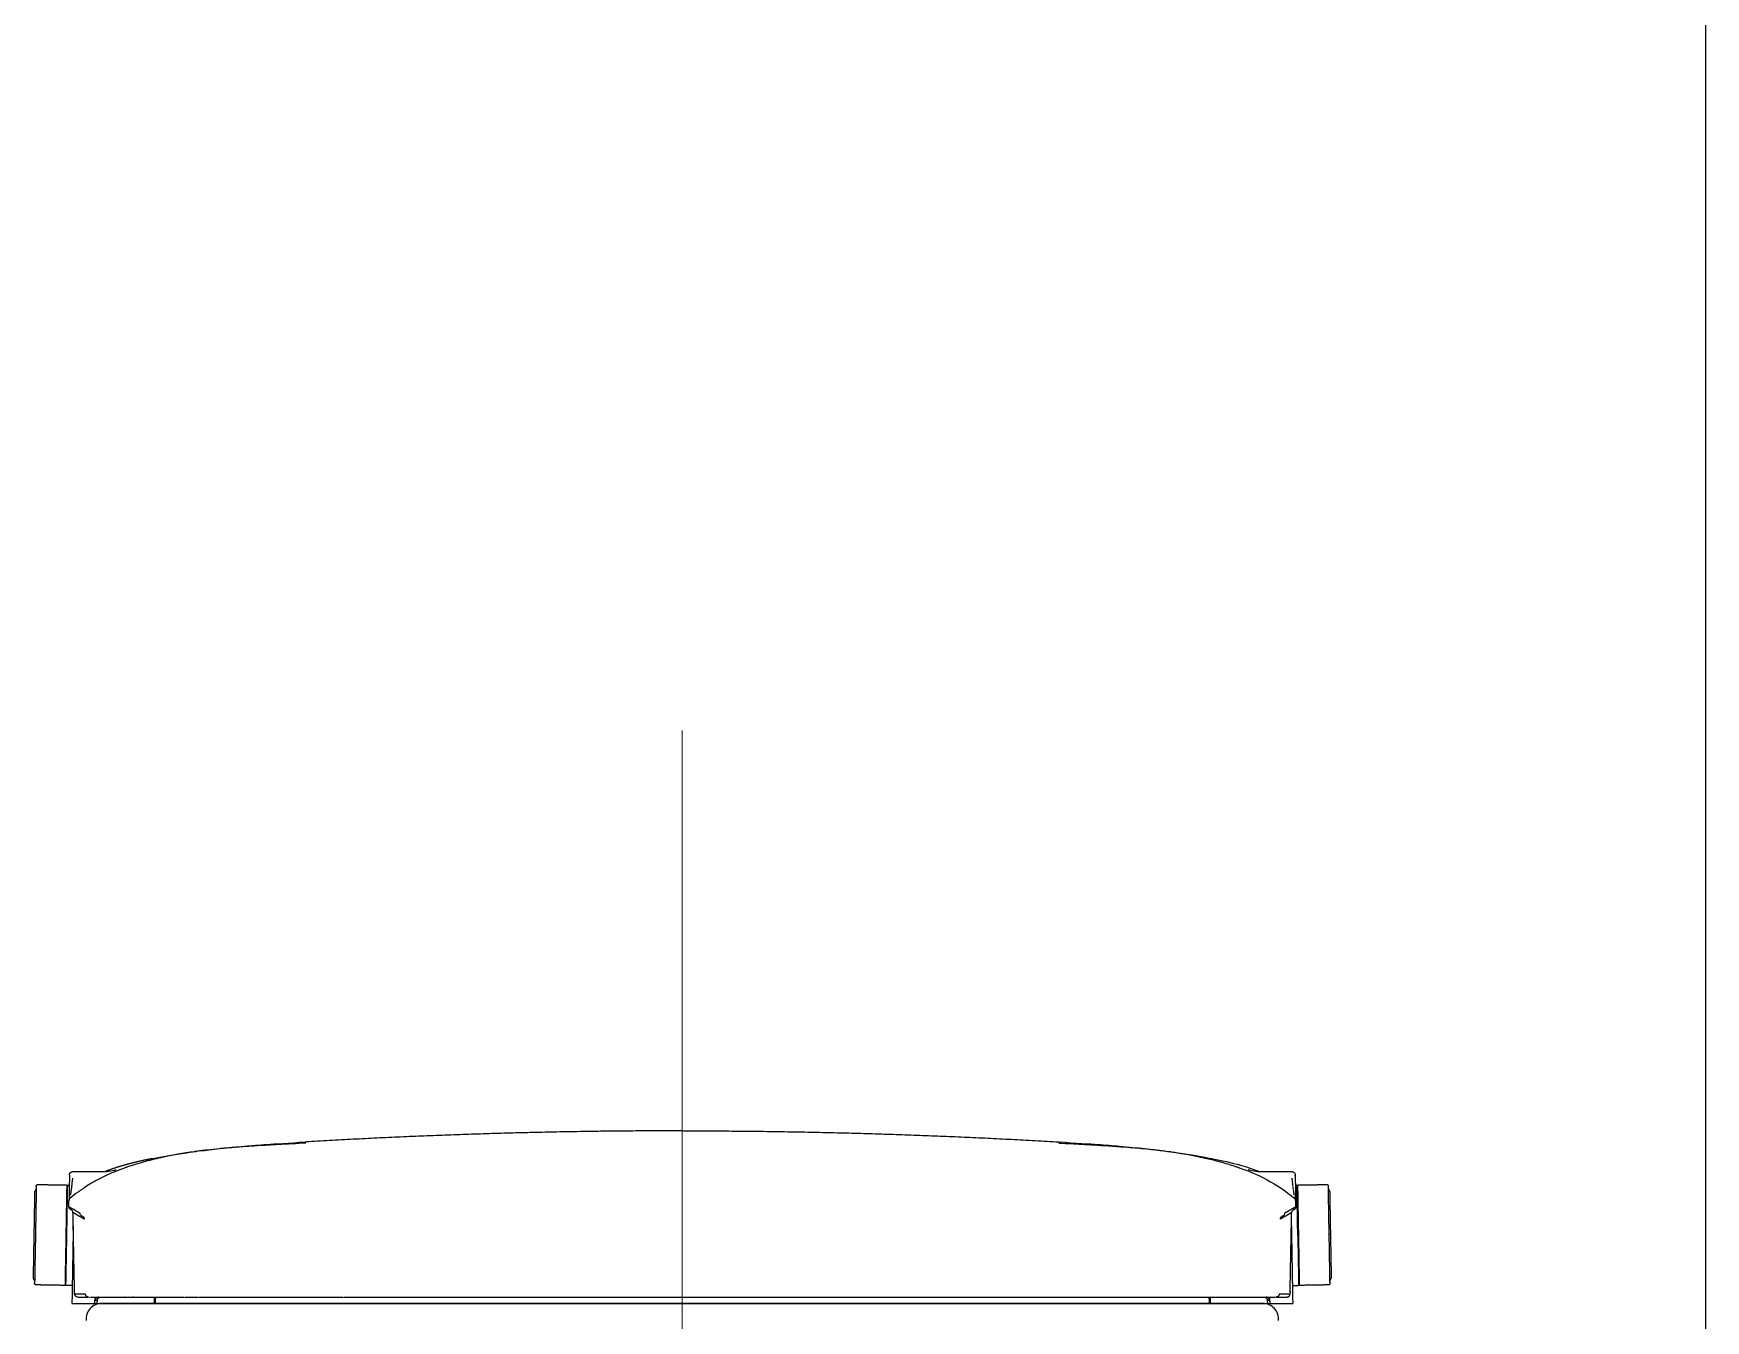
# Model space of a CAD drawing. Header units: millimetres. Extents: x 0 to 1800, y -67 to 2530.
# Drawn here: x 1267 to 1800, y 720 to 1130 of the extents above; entities that cross this region are included whole.
import ezdxf
from ezdxf.lldxf.tags import DXFTag

# ---------------------------------------------------------------- set-up
doc = ezdxf.new("R2010")
doc.units = ezdxf.units.MM
for name, color, linetype in [('내부선 및 부속', 4, 'Continuous'), ('도각라인', 7, 'Continuous'), ('외형선', 3, 'Continuous'), ('중심선', 1, 'DASHED')]:
    doc.layers.add(name, color=color, linetype=linetype)
tags = doc.linetypes.add('DASHDOT', pattern=[70, 31, -13, 13, -13]).pattern_tags.tags
tags[10:11] = [DXFTag(74, 4), DXFTag(75, 0), DXFTag(340, '0'), DXFTag(46, 0.0), DXFTag(50, 0.0), DXFTag(44, 0.0), DXFTag(45, 0.0)]
tags[8:9] = [DXFTag(74, 4), DXFTag(75, 0), DXFTag(340, '0'), DXFTag(46, 0.0), DXFTag(50, 0.0), DXFTag(44, 0.0), DXFTag(45, 0.0)]
tags[6:7] = [DXFTag(74, 4), DXFTag(75, 0), DXFTag(340, '0'), DXFTag(46, 0.0), DXFTag(50, 0.0), DXFTag(44, 0.0), DXFTag(45, 0.0)]
tags[4:5] = [DXFTag(74, 4), DXFTag(75, 0), DXFTag(340, '0'), DXFTag(46, 0.0), DXFTag(50, 0.0), DXFTag(44, 0.0), DXFTag(45, 0.0)]
tags = doc.linetypes.add('DASHED', pattern=[25.72, 12.86, -12.86]).pattern_tags.tags
tags[6:7] = [DXFTag(74, 4), DXFTag(75, 0), DXFTag(340, '0'), DXFTag(46, 0.0), DXFTag(50, 0.0), DXFTag(44, 0.0), DXFTag(45, 0.0)]
tags[4:5] = [DXFTag(74, 4), DXFTag(75, 0), DXFTag(340, '0'), DXFTag(46, 0.0), DXFTag(50, 0.0), DXFTag(44, 0.0), DXFTag(45, 0.0)]

msp = doc.modelspace()

# ---------------------------------------------------------------- linework, layer by layer
at = {"layer": '내부선 및 부속', "linetype": 'Continuous'}
for points, weights, degree in [([(1473.95, 780.25), (1413.9, 780.25), (1353.95, 776.7)], [1, 0.987889259579, 0.976780044793], 2), ([(1473.95, 780.25), (1534, 780.25), (1593.95, 776.7)], [0.999999999999, 0.987889246711, 0.976780021186], 2), ([(1268.1, 762.65), (1268.1, 762.65), (1267.83, 747.16)], [1, 0.707106781186, 1], 2), ([(1268.1, 762.65), (1268.11, 763.15), (1268.61, 763.15)], [1, 0.707106781187, 1], 2), ([(1277.82, 758.3), (1277.91, 762.98), (1277.91, 762.98)], [1, 0.923879532511, 1], 2), ([(1278.1, 762.78), (1278.11, 762.98), (1278.31, 762.98)], [1, 0.707106781187, 1], 2), ([(1669.18, 764.68), (1669.23, 764.57), (1669.26, 764.45), (1669.27, 764.33)], [1.03403175359, 1.06172236953, 1.10631125246, 1.16779840237], 3), ([(1669.79, 762.78), (1669.79, 762.98), (1669.59, 762.98)], [1, 0.707106781188, 1], 2), ([(1669.99, 762.98), (1669.99, 762.98), (1670.27, 746.99)], [1, 0.707106781186, 1], 2), ([(1679.29, 763.15), (1679.79, 763.15), (1679.8, 762.65)], [1, 0.707106781187, 1], 2), ([(1680.07, 747.28), (1679.8, 762.65), (1679.8, 762.65)], [1, 0.709907980148, 1], 2), ([(1267.43, 747.16), (1267.67, 760.77), (1267.67, 760.91)], [1, 0.710664443179, 1], 2), ([(1277.63, 746.99), (1277.74, 753.61), (1277.82, 758.3)], [1, 0.923879532511, 1], 2), ([(1278.78, 758.68), (1278.41, 758.38), (1278.42, 757.9)], [1, 0.901257950407, 1], 2), ([(1278.89, 758.93), (1278.82, 758.88), (1278.77, 758.82)], [1, 0.982106372582, 0.971207212188], 2), ([(1669.13, 758.82), (1669.08, 758.88), (1669.01, 758.93)], [0.971284056375, 0.982170776408, 1], 2), ([(1669.47, 757.9), (1669.48, 758.38), (1669.11, 758.68)], [1, 0.901257950407, 1], 2), ([(1680.23, 760.91), (1680.22, 761.41), (1679.81, 761.7)], [1, 0.828427124746, 0.857864376269], 2), ([(1282.86, 752.99), (1283.35, 752.71), (1283.36, 752.14)], [0.952869113565, 0.849525076398, 1], 2), ([(1664.53, 752.14), (1664.54, 752.71), (1665.04, 752.99)], [1, 0.849264134264, 0.953228299537], 2), ([(1668.77, 755.13), (1668.76, 755.12), (1668.72, 755.2)], [1, 0.928034384993, 0.899867829941], 2), ([(1669.44, 756.05), (1669.44, 756.01), (1669.31, 755.97)], [1, 0.949353143403, 0.965489213882], 2), ([(1267.19, 733.42), (1267.19, 733.42), (1267.43, 747.16)], [1, 0.707106781187, 1], 2), ([(1267.83, 747.03), (1267.56, 731.66), (1267.56, 731.66)], [1, 0.709907980148, 1], 2), ([(1277.35, 730.99), (1277.35, 730.99), (1277.63, 746.99)], [1, 0.707106781186, 1], 2), ([(1670.27, 746.99), (1670.38, 740.36), (1670.47, 735.67)], [1, 0.923879532511, 1], 2), ([(1680.34, 731.66), (1680.34, 731.66), (1680.07, 747.16)], [1, 0.707106781186, 1], 2), ([(1680.48, 746.69), (1680.71, 733.55), (1680.71, 733.42)], [0.984213744683, 0.717007463221, 1], 2), ([(1670.47, 735.67), (1670.55, 730.99), (1670.55, 730.99)], [1, 0.923879532511, 1], 2), ([(1268.05, 731.15), (1267.55, 731.16), (1267.56, 731.66)], [1, 0.707106781187, 1], 2), ([(1277.75, 730.98), (1277.55, 730.98), (1277.55, 731.18)], [1, 0.707106781187, 1], 2), ([(1670.15, 730.98), (1670.35, 730.98), (1670.34, 731.18)], [1, 0.707106781185, 1], 2), ([(1680.34, 731.66), (1680.35, 731.16), (1679.85, 731.15)], [1, 0.707106781187, 1], 2), ([(1680.33, 732.61), (1680.72, 732.92), (1680.71, 733.42)], [0.857391118963, 0.829846380921, 1], 2), ([(1280.3, 728.23), (1280.31, 728), (1280.41, 727.8)], [1, 0.913696391081, 0.879342735635], 2), ([(1284.78, 727.25), (1283.8, 727.25), (1283.78, 728.23)], [1, 0.713250449154, 1], 2), ([(1287.57, 726.3), (1287.62, 727.25), (1288.57, 727.25)], [1, 0.72537437102, 1], 2), ([(1288.06, 727.3), (1287.97, 727.25), (1287.88, 727.25)], [0.909944789032, 0.943063785409, 1], 2), ([(1312.05, 725.25), (1312.05, 725.25), (1312.04, 725.25)], [0.853563216484, 0.85356716659, 0.85357270468], 2), ([(1344.25, 725.25), (1344.25, 725.05), (1344.25, 725.05)], [0.969427277303, 0.981706270361, 1], 2), ([(1659.32, 727.25), (1660.27, 727.25), (1660.32, 726.3)], [1, 0.725374370999, 1], 2), ([(1664.12, 728.23), (1664.1, 727.25), (1663.12, 727.25)], [1, 0.713250449154, 1], 2), ([(1667.05, 727.36), (1667.58, 727.63), (1667.59, 728.23)], [0.876921452047, 0.802681114098, 1], 2), ([(1667.57, 729), (1667.62, 729.03), (1667.62, 729.06)], [0.962755304001, 0.968279415979, 1], 2)]:
    msp.add_rational_spline(points, weights, degree=degree, dxfattribs=at)
for points, degree, knots in [([(1320.19, 773.83), (1319.94, 773.8), (1319.52, 773.75), (1319.01, 773.68), (1318.75, 773.64), (1318.58, 773.62), (1318.46, 773.6), (1315, 773.11), (1311.44, 772.51), (1305.93, 771.27), (1304.06, 770.8), (1301.23, 770), (1300.27, 769.72), (1298.84, 769.27), (1298.36, 769.12), (1297.64, 768.88), (1297.28, 768.76), (1296.92, 768.64), (1296.68, 768.55), (1296.51, 768.49), (1295.28, 768.06), (1294.14, 767.63), (1292.47, 766.95), (1291.91, 766.72), (1291.1, 766.36), (1290.83, 766.24), (1290.29, 765.99), (1289.98, 765.84), (1288.85, 765.31), (1288, 764.87), (1286.8, 764.2), (1286.4, 763.98), (1285.64, 763.54), (1285.23, 763.29), (1284.3, 762.71), (1283.69, 762.32), (1282.81, 761.73), (1282.53, 761.53), (1282.1, 761.23), (1281.96, 761.13), (1281.68, 760.93), (1281.52, 760.81), (1280.51, 760.08), (1279.64, 759.39), (1278.78, 758.68)], 3, [18.596243, 18.596243, 18.596243, 18.596243, 19.050418, 19.357683, 19.511315, 19.511315, 19.664947, 19.664947, 29.497421, 29.497421, 34.413658, 34.413658, 36.871776, 36.871776, 38.100835, 38.100835, 38.715365, 39.02263, 39.02263, 39.329895, 39.329895, 44.246132, 44.246132, 46.70425, 46.70425, 47.933309, 47.933309, 49.162368, 49.162368, 54.078605, 54.078605, 56.536724, 56.536724, 58.994842, 58.994842, 63.911079, 63.911079, 66.369197, 66.369197, 67.598257, 67.598257, 68.827316, 68.827316, 78.659789, 78.659789, 78.659789, 78.659789]), ([(1304.98, 771.37), (1305.03, 771.38), (1305.09, 771.4), (1305.26, 771.43), (1305.38, 771.45), (1305.49, 771.47), (1307.97, 771.95), (1311.14, 772.53), (1315.17, 773.13), (1316.32, 773.3), (1317.59, 773.49), (1319.01, 773.68)], 3, [1.546549, 1.546549, 1.546549, 1.546549, 3.069383, 3.069383, 6.11283, 6.11283, 6.11283, 71.434974, 71.434974, 71.434974, 90.351427, 90.351427, 90.351427, 90.351427]), ([(1320.19, 773.83), (1323.95, 774.32), (1328.71, 774.86), (1334.67, 775.37), (1336.63, 775.54), (1339, 775.73), (1341.64, 775.92), (1343.98, 776.08), (1348.64, 776.38), (1353.95, 776.7)], 3, [78.203084, 78.203084, 78.203084, 78.203084, 125.510888, 125.510888, 125.510888, 140.560835, 140.560835, 140.560835, 158.412007, 158.412007, 158.412007, 158.412007]), ([(1353.95, 776.34), (1352.49, 776.25), (1351.02, 776.17), (1348.81, 776.05), (1348.08, 776.01), (1346.6, 775.93), (1345.92, 775.9), (1343.56, 775.77), (1341.98, 775.68), (1339.59, 775.54), (1338.79, 775.5), (1337.59, 775.42), (1337.19, 775.4), (1336.38, 775.34), (1335.95, 775.32), (1334.09, 775.19), (1332.59, 775.08), (1330.31, 774.9), (1329.55, 774.83), (1328.4, 774.73), (1327.83, 774.68), (1327.25, 774.62), (1326.86, 774.58), (1326.64, 774.56), (1325.16, 774.42), (1323.83, 774.27), (1321.82, 774.04), (1321.14, 773.96), (1320.37, 773.86), (1320.28, 773.85), (1320.19, 773.83)], 3, [0, 0, 0, 0, 2.458118, 2.458118, 3.687178, 3.687178, 4.916237, 4.916237, 7.374355, 7.374355, 8.603414, 8.603414, 9.217944, 9.217944, 9.832474, 9.832474, 12.290592, 12.290592, 13.519651, 13.519651, 14.134181, 14.441446, 14.441446, 14.748711, 14.748711, 17.206829, 17.206829, 18.435888, 18.435888, 18.596243, 18.596243, 18.596243, 18.596243]), ([(1593.94, 776.34), (1596.23, 776.21), (1600.34, 776), (1609.23, 775.49), (1612.65, 775.29), (1618.46, 774.83), (1620.51, 774.64), (1623.75, 774.31), (1624.86, 774.18), (1626.56, 773.98), (1627.13, 773.91), (1627.7, 773.83)], 3, [-78.689332, -78.689332, -78.689332, -78.689332, -68.853165, -68.853165, -63.935082, -63.935082, -61.476041, -61.476041, -60.24652, -60.24652, -59.638226, -59.638226, -59.638226, -59.638226]), ([(1593.95, 776.7), (1599.26, 776.38), (1603.92, 776.08), (1606.26, 775.92), (1608.9, 775.73), (1611.27, 775.54), (1613.23, 775.37), (1619.18, 774.86), (1623.95, 774.32), (1627.7, 773.83)], 3, [0.854724, 0.854724, 0.854724, 0.854724, 18.705742, 18.705742, 18.705742, 33.75569, 33.75569, 33.75569, 81.063444, 81.063444, 81.063444, 81.063444]), ([(1627.72, 773.83), (1628.01, 773.79), (1628.45, 773.73), (1628.97, 773.66), (1629.19, 773.63), (1629.34, 773.61), (1629.45, 773.6), (1634.19, 772.93), (1638.39, 772.12), (1643.88, 770.79), (1645.57, 770.32), (1647.93, 769.63), (1648.68, 769.39), (1649.76, 769.04), (1650.11, 768.93), (1650.62, 768.76), (1650.88, 768.67), (1651.13, 768.58), (1651.29, 768.52), (1651.41, 768.48), (1654.3, 767.47), (1657.28, 766.26), (1663.26, 763.06), (1666.24, 761.07), (1669.11, 758.68)], 3, [-59.631759, -59.631759, -59.631759, -59.631759, -59.324379, -59.170689, -59.093844, -59.093844, -59.016999, -59.016999, -49.180832, -49.180832, -44.262749, -44.262749, -41.803708, -41.803708, -40.574187, -40.574187, -39.959426, -39.652046, -39.652046, -39.344666, -39.344666, -19.672333, -19.672333, 0, 0, 0, 0]), ([(1628.89, 773.68), (1630.3, 773.49), (1631.58, 773.3), (1632.72, 773.13), (1636.76, 772.53), (1639.92, 771.95), (1642.4, 771.47), (1642.52, 771.45), (1642.63, 771.43), (1642.81, 771.4), (1642.86, 771.38), (1642.92, 771.37)], 3, [40.769786, 40.769786, 40.769786, 40.769786, 59.686311, 59.686311, 59.686311, 125.008455, 125.008455, 125.008455, 128.051898, 128.051898, 129.574732, 129.574732, 129.574732, 129.574732]), ([(1278.66, 766.27), (1278.67, 766.53), (1278.78, 766.78), (1278.96, 766.96), (1279.16, 767.15), (1279.41, 767.25), (1279.66, 767.25)], 3, [60.79546, 60.79546, 60.79546, 60.79546, 61.590655, 61.590655, 61.590655, 62.432088, 62.432088, 62.432088, 62.432088]), ([(1288.86, 767.25), (1289.21, 767.25), (1289.56, 767.26), (1290.69, 767.33), (1291.71, 767.48), (1292.43, 767.63), (1293.35, 767.83), (1293.59, 767.93), (1293.6, 767.93)], 3, [0.632943, 0.632943, 0.632943, 0.632943, 1.751502, 1.751502, 4.273595, 4.273595, 4.273595, 7.066978, 7.066978, 7.066978, 7.066978]), ([(1304.95, 771.37), (1303.16, 771.02), (1300.16, 770.37), (1297.18, 769.63), (1294.24, 768.81), (1291.33, 767.77), (1290.16, 767.3)], 5, [70.1368, 70.1368, 70.1368, 70.1368, 70.1368, 70.1368, 83.218359, 92.163454, 92.163454, 92.163454, 92.163454, 92.163454, 92.163454]), ([(1642.95, 771.37), (1645.75, 770.82), (1648.96, 770.08), (1651.8, 769.28), (1653.77, 768.73), (1655.76, 768.09), (1657.76, 767.3)], 3, [5.389735, 5.389735, 5.389735, 5.389735, 19.013554, 19.013554, 19.013554, 28.025974, 28.025974, 28.025974, 28.025974]), ([(1654.3, 767.93), (1654.31, 767.93), (1654.54, 767.83), (1655.47, 767.63), (1656.18, 767.48), (1657.21, 767.33), (1658.33, 767.26), (1658.69, 767.25), (1659.03, 767.25)], 3, [30.730192, 30.730192, 30.730192, 30.730192, 33.523574, 33.523574, 33.523574, 36.045668, 36.045668, 37.165622, 37.165622, 37.165622, 37.165622]), ([(1668.23, 767.25), (1668.49, 767.25), (1668.74, 767.15), (1668.93, 766.96), (1669.06, 766.84), (1669.15, 766.68), (1669.25, 766.32), (1669.25, 766.27), (1669.25, 766.26)], 3, [0.639528, 0.639528, 0.639528, 0.639528, 1.480946, 1.480946, 1.480946, 1.954341, 1.954341, 2.466372, 2.466372, 2.466372, 2.466372]), ([(1278.63, 764.07), (1278.62, 763.53), (1278.61, 763.02), (1278.6, 762.53), (1278.6, 762.48), (1278.6, 762.39), (1278.59, 762.27), (1278.59, 761.99), (1278.58, 761.46), (1278.57, 761.04), (1278.57, 760.72), (1278.57, 760.62), (1278.56, 760.47), (1278.56, 760.38), (1278.56, 760.13), (1278.55, 759.97), (1278.55, 759.75), (1278.55, 759.66), (1278.55, 759.51), (1278.54, 759.43), (1278.54, 759.22), (1278.54, 759.07), (1278.53, 758.73), (1278.53, 758.55), (1278.53, 758.42)], 3, [-19.523101, -19.523101, -19.523101, -19.523101, -14.642326, -14.642326, -14.337277, -14.337277, -14.032229, -13.422132, -12.201938, -9.76155, -9.76155, -9.151453, -9.151453, -8.541357, -8.541357, -7.321163, -7.321163, -6.711066, -6.711066, -6.100969, -6.100969, -4.880775, -4.880775, -2.644217, -2.644217, -2.644217, -2.644217]), ([(1278.66, 766.26), (1278.66, 766.23), (1278.66, 766.17), (1278.66, 765.96), (1278.66, 765.82), (1278.65, 765.29), (1278.64, 764.76), (1278.63, 764.07)], 3, [-8.958212, -8.958212, -8.958212, -8.958212, -6.718659, -6.718659, -4.479106, -4.479106, 0, 0, 0, 0]), ([(1279.63, 765.21), (1279.61, 765.05), (1279.58, 764.74), (1279.53, 764.25), (1279.47, 763.73), (1279.41, 763.17), (1279.34, 762.59), (1279.27, 761.96), (1279.19, 761.33), (1279.11, 760.73), (1279.03, 760.23), (1278.96, 759.88), (1278.92, 759.77), (1278.9, 759.75)], 3, [0, 0, 0, 0, 1.03102, 2.164176, 3.416953, 4.806953, 6.352055, 8.082681, 10.069016, 12.247538, 14.441858, 16.672751, 18.889728, 18.889728, 18.889728, 18.889728]), ([(1668.39, 764.04), (1668.38, 764.1), (1668.38, 764.15), (1668.36, 764.31), (1668.35, 764.42), (1668.31, 764.75), (1668.29, 764.98), (1668.27, 765.21)], 3, [14.994367, 14.994367, 14.994367, 14.994367, 15.594142, 15.594142, 16.793692, 16.793692, 19.19279, 19.19279, 19.19279, 19.19279]), ([(1668.57, 762.47), (1668.56, 762.53), (1668.55, 762.58), (1668.53, 762.76), (1668.52, 762.88), (1668.47, 763.28), (1668.44, 763.57), (1668.41, 763.89)], 3, [10.19617, 10.19617, 10.19617, 10.19617, 10.795944, 10.795944, 11.995494, 11.995494, 14.394593, 14.394593, 14.394593, 14.394593]), ([(1668.67, 761.64), (1668.66, 761.71), (1668.65, 761.77), (1668.62, 761.99), (1668.61, 762.15), (1668.59, 762.31)], 3, [7.797071, 7.797071, 7.797071, 7.797071, 8.396846, 8.396846, 9.596395, 9.596395, 9.596395, 9.596395]), ([(1669.24, 766.05), (1669.24, 766.07), (1669.24, 766.08), (1669.23, 766.17), (1669.23, 766.17), (1669.23, 766.2)], 3, [5.379311, 5.379311, 5.379311, 5.379311, 5.59372, 5.59372, 6.712464, 6.712464, 6.712464, 6.712464]), ([(1669.24, 765.88), (1669.24, 765.81), (1669.24, 765.73), (1669.25, 765.29), (1669.26, 764.75), (1669.27, 764.07)], 3, [12.306184, 12.306184, 12.306184, 12.306184, 13.424928, 13.424928, 17.899905, 17.899905, 17.899905, 17.899905]), ([(1669.27, 764.07), (1669.29, 763.04), (1669.31, 761.88), (1669.33, 760.75), (1669.33, 760.69), (1669.33, 760.6), (1669.33, 760.56), (1669.33, 760.46), (1669.33, 760.41), (1669.34, 760.2), (1669.34, 760.02), (1669.35, 759.63), (1669.35, 759.47), (1669.35, 759.36)], 3, [0, 0, 0, 0, 9.795809, 9.795809, 10.101928, 10.101928, 10.408047, 10.408047, 11.020286, 11.020286, 12.244762, 12.244762, 13.469238, 13.469238, 13.469238, 13.469238]), ([(1668.89, 760.14), (1668.88, 760.18), (1668.87, 760.23), (1668.85, 760.37), (1668.83, 760.49), (1668.8, 760.68), (1668.79, 760.73), (1668.77, 760.86), (1668.76, 760.92), (1668.74, 761.13), (1668.72, 761.28), (1668.69, 761.44)], 3, [2.998873, 2.998873, 2.998873, 2.998873, 3.598648, 3.598648, 4.798197, 4.798197, 5.397972, 5.397972, 5.997747, 5.997747, 7.197296, 7.197296, 7.197296, 7.197296]), ([(1669.36, 758.77), (1669.36, 758.71), (1669.37, 758.67), (1669.37, 758.54), (1669.37, 758.45), (1669.37, 758.39)], 3, [15.305952, 15.305952, 15.305952, 15.305952, 15.91819, 15.91819, 17.142666, 17.142666, 17.142666, 17.142666]), ([(1279.12, 755.13), (1279.03, 755.16), (1278.95, 755.21), (1278.87, 755.26), (1278.74, 755.36), (1278.63, 755.48), (1278.56, 755.62), (1278.53, 755.68), (1278.51, 755.75), (1278.49, 755.81), (1278.48, 755.84), (1278.47, 755.88), (1278.47, 755.91), (1278.46, 755.96), (1278.46, 756.01), (1278.46, 756.05)], 3, [3.500856, 3.500856, 3.500856, 3.500856, 3.7944, 3.7944, 3.7944, 4.274119, 4.274119, 4.274119, 4.47631, 4.47631, 4.47631, 4.582285, 4.582285, 4.582285, 4.721898, 4.721898, 4.721898, 4.721898]), ([(1279.79, 754.2), (1279.79, 754.28), (1279.78, 754.37), (1279.76, 754.45), (1279.74, 754.52), (1279.71, 754.59), (1279.67, 754.66), (1279.64, 754.72), (1279.6, 754.78), (1279.55, 754.83), (1279.51, 754.88), (1279.46, 754.93), (1279.41, 754.97), (1279.37, 755), (1279.32, 755.04), (1279.27, 755.06), (1279.22, 755.09), (1279.17, 755.11), (1279.12, 755.13)], 3, [0.149066, 0.149066, 0.149066, 0.149066, 0.419384, 0.419384, 0.419384, 0.661415, 0.661415, 0.661415, 0.879947, 0.879947, 0.879947, 1.078303, 1.078303, 1.078303, 1.256518, 1.256518, 1.256518, 1.41575, 1.41575, 1.41575, 1.41575]), ([(1668.77, 755.13), (1668.72, 755.11), (1668.62, 755.06), (1668.48, 754.97), (1668.34, 754.83), (1668.22, 754.66), (1668.13, 754.44), (1668.1, 754.28), (1668.1, 754.2)], 3, [0, 0, 0, 0, 0.163082, 0.34438, 0.544581, 0.763376, 1.003997, 1.271566, 1.271566, 1.271566, 1.271566]), ([(1281.3, 727.25), (1281.05, 727.25), (1280.8, 727.35), (1280.61, 727.53), (1280.54, 727.6), (1280.47, 727.7), (1280.42, 727.8)], 3, [0.057362, 0.057362, 0.057362, 0.057362, 0.844103, 0.844103, 0.844103, 1.456524, 1.456524, 1.456524, 1.456524]), ([(1285.04, 727.25), (1285.09, 727.25), (1285.15, 727.25), (1285.29, 727.25), (1285.34, 727.25), (1285.4, 727.25)], 3, [-286.551647, -286.551647, -286.551647, -286.551647, -281.929846, -281.929846, -279.618946, -279.618946, -279.618946, -279.618946]), ([(1285.59, 727.25), (1285.72, 727.25), (1285.85, 727.25), (1286.06, 727.25), (1286.13, 727.25), (1286.26, 727.25), (1286.33, 727.25), (1286.48, 727.25), (1286.6, 727.25), (1286.73, 727.25), (1286.77, 727.25)], 3, [-277.308046, -277.308046, -277.308046, -277.308046, -272.686245, -272.686245, -270.375345, -270.375345, -268.064444, -268.064444, -265.753544, -264.598094, -264.598094, -264.598094, -264.598094]), ([(1287.22, 727.02), (1287.19, 727), (1287.14, 726.95), (1287.07, 726.87), (1287, 726.78), (1286.94, 726.68), (1286.89, 726.57), (1286.85, 726.44), (1286.84, 726.35), (1286.83, 726.3)], 3, [-2.491247, -2.491247, -2.491247, -2.491247, -2.214059, -1.914731, -1.591112, -1.240621, -0.860595, -0.448322, 0, 0, 0, 0]), ([(1286.9, 727.25), (1286.95, 727.25), (1287.01, 727.25), (1287.15, 727.25), (1287.2, 727.25), (1287.26, 727.25)], 3, [-263.442643, -263.442643, -263.442643, -263.442643, -261.131743, -261.131743, -259.976293, -259.976293, -259.976293, -259.976293]), ([(1287.35, 727.25), (1287.38, 727.25), (1287.42, 727.25), (1287.69, 727.25), (1287.93, 727.25), (1288.25, 727.25), (1288.36, 727.25), (1288.5, 727.25), (1288.55, 727.25), (1288.6, 727.25)], 3, [-259.398568, -259.398568, -259.398568, -259.398568, -258.820843, -258.820843, -254.199042, -254.199042, -251.888142, -251.888142, -250.732691, -250.732691, -250.732691, -250.732691]), ([(1288.73, 727.25), (1289.02, 727.25), (1289.3, 727.25), (1289.69, 727.25), (1289.81, 727.25), (1289.99, 727.25), (1290.04, 727.25), (1290.1, 727.25)], 3, [-249.577241, -249.577241, -249.577241, -249.577241, -244.95544, -244.95544, -242.64454, -242.64454, -241.48909, -241.48909, -241.48909, -241.48909]), ([(1290.26, 727.25), (1291.38, 727.25), (1292.65, 727.25), (1294.48, 727.25), (1295.04, 727.25), (1295.73, 727.25), (1296.08, 727.25), (1296.23, 727.25), (1296.28, 727.25)], 3, [-240.33364, -240.33364, -240.33364, -240.33364, -221.846437, -221.846437, -217.224636, -214.913735, -213.758285, -213.18056, -213.18056, -213.18056, -213.18056]), ([(1296.43, 727.25), (1296.49, 727.25), (1296.72, 727.25), (1297.35, 727.25), (1297.6, 727.25), (1298.06, 727.25), (1298.23, 727.25), (1298.5, 727.25), (1298.64, 727.25), (1298.78, 727.25), (1298.83, 727.25)], 3, [-212.602835, -212.602835, -212.602835, -212.602835, -207.981034, -207.981034, -205.670134, -205.670134, -204.514684, -204.514684, -203.936959, -203.648096, -203.648096, -203.648096, -203.648096]), ([(1298.98, 727.25), (1299.87, 727.25), (1300.8, 727.25), (1302.25, 727.25), (1302.99, 727.25), (1303.89, 727.25), (1304.27, 727.25), (1304.53, 727.25), (1304.68, 727.25), (1305.26, 727.25), (1305.77, 727.25), (1306.59, 727.25), (1306.87, 727.25), (1307.3, 727.25), (1307.53, 727.25), (1307.79, 727.25), (1307.91, 727.25), (1307.99, 727.25), (1308.05, 727.25), (1308.3, 727.25), (1308.7, 727.25), (1309.58, 727.25), (1309.92, 727.25), (1310.5, 727.25), (1310.71, 727.25), (1311.03, 727.25), (1311.2, 727.25), (1311.38, 727.25), (1311.5, 727.25), (1311.58, 727.25), (1311.9, 727.25), (1312.2, 727.25), (1312.67, 727.25), (1312.92, 727.25), (1313.17, 727.25), (1313.34, 727.25), (1313.4, 727.25), (1313.98, 727.25), (1314.38, 727.25), (1314.88, 727.25), (1315.03, 727.25), (1315.23, 727.25), (1315.29, 727.25), (1315.35, 727.25)], 3, [-203.359234, -203.359234, -203.359234, -203.359234, -194.115632, -194.115632, -189.493831, -187.182931, -186.027481, -186.027481, -184.87203, -184.87203, -180.25023, -180.25023, -177.939329, -177.939329, -176.783879, -176.206154, -175.917292, -175.917292, -175.628429, -175.628429, -171.006628, -171.006628, -168.695728, -168.695728, -167.540278, -167.540278, -166.962553, -166.67369, -166.67369, -166.384827, -166.384827, -164.073927, -164.073927, -162.918477, -162.340752, -162.340752, -161.763027, -161.763027, -159.452126, -159.452126, -158.296676, -158.296676, -157.718951, -157.718951, -157.718951, -157.718951]), ([(1305.7, 727.26), (1305.7, 727.25), (1305.7, 727.24), (1305.7, 727.24), (1305.7, 727.15), (1305.69, 727.06), (1305.69, 726.97), (1305.68, 726.87), (1305.68, 726.76), (1305.67, 726.66), (1305.67, 726.53), (1305.66, 726.4), (1305.65, 726.27)], 3, [1.827215, 1.827215, 1.827215, 1.827215, 1.849524, 1.849524, 1.849524, 2.147981, 2.147981, 2.147981, 2.477263, 2.477263, 2.477263, 2.871743, 2.871743, 2.871743, 2.871743]), ([(1315.52, 727.25), (1316.21, 727.25), (1317.28, 727.25), (1318.55, 727.25), (1319.19, 727.25), (1319.52, 727.25), (1319.66, 727.25), (1319.7, 727.25)], 3, [-157.141226, -157.141226, -157.141226, -157.141226, -152.519425, -150.208525, -149.053075, -148.475349, -148.186487, -148.186487, -148.186487, -148.186487]), ([(1319.84, 727.25), (1319.9, 727.25), (1320.12, 727.25), (1320.7, 727.25), (1320.94, 727.25), (1321.36, 727.25), (1321.51, 727.25), (1321.76, 727.25), (1321.88, 727.25), (1322.01, 727.25), (1322.1, 727.25), (1322.17, 727.25), (1322.65, 727.25), (1323.09, 727.25), (1323.72, 727.25), (1323.92, 727.25), (1324.32, 727.25), (1324.54, 727.25), (1325.01, 727.25), (1325.38, 727.25), (1326.05, 727.25), (1326.29, 727.25), (1326.8, 727.25), (1327.1, 727.25), (1327.9, 727.25), (1328.4, 727.25), (1329.11, 727.25), (1329.34, 727.25), (1329.68, 727.25), (1329.78, 727.25), (1330, 727.25), (1330.08, 727.25), (1332.22, 727.25), (1334.25, 727.25), (1337.06, 727.25), (1337.91, 727.25), (1338.77, 727.25), (1339.34, 727.25), (1339.39, 727.25), (1339.9, 727.25), (1340.4, 727.25), (1341.42, 727.25), (1341.8, 727.25), (1342.43, 727.25), (1342.65, 727.25), (1343, 727.25), (1343.18, 727.25), (1343.37, 727.25), (1343.49, 727.25), (1343.58, 727.25), (1344.89, 727.25), (1346.21, 727.25), (1348.24, 727.25), (1349.27, 727.25), (1350.33, 727.25), (1351.03, 727.25), (1351.36, 727.25), (1353.33, 727.25), (1354.89, 727.25), (1357.2, 727.25), (1357.97, 727.25), (1359.11, 727.25), (1359.68, 727.25), (1360.34, 727.25), (1360.67, 727.25), (1360.82, 727.25), (1360.91, 727.25), (1360.92, 727.25), (1362.33, 727.25), (1363.43, 727.25), (1364.7, 727.25), (1365.06, 727.25), (1365.51, 727.25), (1365.64, 727.25), (1365.82, 727.25), (1365.88, 727.25), (1365.93, 727.25)], 3, [-147.897624, -147.897624, -147.897624, -147.897624, -145.586724, -145.586724, -144.431274, -144.431274, -143.853549, -143.853549, -143.564686, -143.420255, -143.420255, -143.275824, -143.275824, -140.964923, -140.964923, -139.809473, -139.809473, -138.654023, -138.654023, -136.343122, -136.343122, -135.187672, -135.187672, -134.032222, -134.032222, -131.721322, -131.721322, -130.565872, -130.565872, -129.988146, -129.988146, -129.410421, -129.410421, -120.16682, -120.16682, -117.855919, -116.700469, -116.700469, -115.545019, -115.545019, -113.234119, -113.234119, -112.078668, -112.078668, -111.500943, -111.500943, -111.212081, -111.06765, -111.06765, -110.923218, -110.923218, -106.301418, -106.301418, -103.990517, -102.835067, -102.835067, -101.679617, -101.679617, -97.057816, -97.057816, -94.746916, -94.746916, -93.591465, -93.01374, -92.724878, -92.580447, -92.580447, -92.436015, -92.436015, -90.125115, -90.125115, -88.969665, -88.969665, -88.39194, -88.39194, -88.103077, -88.103077, -88.103077, -88.103077]), ([(1366.07, 727.25), (1367.08, 727.25), (1368.03, 727.25), (1369.82, 727.25), (1370.62, 727.25), (1371.82, 727.25), (1372.26, 727.25), (1372.95, 727.25), (1373.19, 727.25), (1373.69, 727.25), (1373.97, 727.25), (1375.15, 727.25), (1376.08, 727.25), (1378.03, 727.25), (1379.5, 727.25), (1381.22, 727.25), (1382.08, 727.25), (1382.45, 727.25), (1382.69, 727.25), (1382.84, 727.25), (1383.69, 727.25), (1384.57, 727.25), (1386.08, 727.25), (1386.62, 727.25), (1387.76, 727.25), (1388.32, 727.25), (1390.35, 727.25), (1391.55, 727.25), (1393.61, 727.25), (1394.46, 727.25), (1395.93, 727.25), (1396.93, 727.25), (1398.84, 727.25), (1399.61, 727.25), (1400.45, 727.25), (1400.69, 727.25), (1401.02, 727.25), (1401.17, 727.25), (1401.3, 727.25), (1401.38, 727.25), (1401.38, 727.25), (1402.57, 727.25), (1403.65, 727.25), (1405.22, 727.25), (1406, 727.25), (1406.87, 727.25), (1407.24, 727.25), (1407.49, 727.25), (1407.65, 727.25), (1408.45, 727.25), (1409.33, 727.25), (1410.89, 727.25), (1411.45, 727.25), (1412.35, 727.25), (1412.82, 727.25), (1413.31, 727.25), (1413.64, 727.25), (1413.84, 727.25), (1415.11, 727.25), (1416.19, 727.25), (1417.73, 727.25), (1418.23, 727.25), (1418.96, 727.25), (1419.33, 727.25), (1419.74, 727.25), (1419.92, 727.25), (1420.03, 727.25), (1420.12, 727.25), (1421.08, 727.25), (1422.53, 727.25), (1425.52, 727.25), (1426.65, 727.25), (1428.55, 727.25), (1429.22, 727.25), (1430.27, 727.25), (1430.81, 727.25), (1431.46, 727.25), (1431.79, 727.25), (1431.94, 727.25), (1432.03, 727.25), (1432.11, 727.25), (1433.28, 727.25), (1434.8, 727.25), (1437.65, 727.25), (1438.69, 727.25), (1440.4, 727.25), (1440.99, 727.25), (1441.92, 727.25), (1442.39, 727.25), (1442.95, 727.25), (1443.2, 727.25), (1443.36, 727.25), (1443.49, 727.25), (1444.87, 727.25), (1446.43, 727.25), (1449.12, 727.25), (1450.08, 727.25), (1451.6, 727.25), (1452.12, 727.25), (1452.92, 727.25), (1453.32, 727.25), (1453.81, 727.25), (1454.05, 727.25), (1454.16, 727.25), (1454.23, 727.25), (1454.29, 727.25), (1454.96, 727.25), (1456.92, 727.25), (1463.47, 727.25), (1468.05, 727.25), (1473.95, 727.25)], 3, [-87.814214, -87.814214, -87.814214, -87.814214, -85.503314, -85.503314, -83.192414, -83.192414, -82.036964, -82.036964, -81.459238, -81.459238, -80.881513, -80.881513, -78.570613, -78.570613, -76.259713, -75.104262, -74.526537, -74.237675, -74.237675, -73.948812, -73.948812, -71.637912, -71.637912, -70.482462, -70.482462, -69.327011, -69.327011, -67.016111, -67.016111, -64.705211, -64.705211, -62.39431, -62.39431, -61.23886, -61.23886, -60.661135, -60.661135, -60.372272, -60.227841, -60.227841, -60.08341, -60.08341, -57.77251, -57.77251, -56.617059, -56.039334, -55.750472, -55.750472, -55.461609, -55.461609, -53.150709, -53.150709, -51.995259, -51.995259, -51.417533, -51.128671, -51.128671, -50.839808, -50.839808, -48.528908, -48.528908, -47.373458, -47.373458, -46.795733, -46.50687, -46.362439, -46.362439, -46.218008, -46.218008, -41.596207, -41.596207, -39.285306, -39.285306, -38.129856, -38.129856, -37.552131, -37.263269, -37.118837, -37.046622, -37.046622, -36.974406, -36.974406, -32.352605, -32.352605, -30.041705, -30.041705, -28.886255, -28.886255, -28.30853, -28.019667, -27.875236, -27.875236, -27.730805, -27.730805, -23.109004, -23.109004, -20.798103, -20.798103, -19.642653, -19.642653, -19.064928, -18.776066, -18.631634, -18.559419, -18.559419, -18.487203, -18.487203, -9.243602, -9.243602, 0, 0, 0, 0]), ([(1473.95, 727.25), (1480.49, 727.25), (1487.04, 727.25), (1494.01, 727.25), (1494.49, 727.25), (1495.39, 727.25), (1496.73, 727.25), (1498.08, 727.25), (1500.75, 727.25), (1502.52, 727.25), (1506.27, 727.25), (1508.14, 727.25), (1511.89, 727.25), (1513.84, 727.25), (1516.73, 727.25), (1517.79, 727.25), (1519.79, 727.25), (1522.8, 727.25), (1525.77, 727.25), (1528.24, 727.25), (1528.79, 727.25), (1529.83, 727.25), (1531.39, 727.25), (1535.02, 727.25), (1538.11, 727.25), (1541.19, 727.25), (1542.27, 727.25), (1544.36, 727.25), (1545.41, 727.25), (1548.52, 727.25), (1550.65, 727.25), (1554.76, 727.25), (1556.84, 727.25), (1560.96, 727.25), (1562.95, 727.25), (1568.98, 727.25), (1572.78, 727.25), (1577.4, 727.25), (1578.24, 727.25), (1579.99, 727.25), (1582.61, 727.25), (1585.19, 727.25), (1587.32, 727.25), (1587.68, 727.25), (1588.47, 727.25), (1589.64, 727.25), (1592.36, 727.25), (1594.64, 727.25), (1596.52, 727.25), (1596.84, 727.25), (1597.53, 727.25), (1598.56, 727.25), (1600.95, 727.25), (1602.96, 727.25), (1604.93, 727.25), (1605.51, 727.25), (1606.73, 727.25), (1607.34, 727.25), (1609.16, 727.25), (1610.27, 727.25), (1613.64, 727.25), (1615.67, 727.25), (1618.2, 727.25), (1618.63, 727.25), (1619.57, 727.25), (1620.95, 727.25), (1622.31, 727.25), (1623.64, 727.25), (1624.02, 727.25), (1624.84, 727.25), (1626.06, 727.25), (1627.26, 727.25), (1628.45, 727.25), (1628.8, 727.25), (1629.53, 727.25), (1630.62, 727.25), (1631.69, 727.25), (1633.08, 727.25), (1633.71, 727.25), (1635.01, 727.25), (1635.65, 727.25), (1636.91, 727.25), (1637.49, 727.25), (1638.68, 727.25), (1639.26, 727.25), (1640.97, 727.25), (1642.05, 727.25), (1647.3, 727.25), (1650.87, 727.25), (1655.24, 727.25), (1656.52, 727.25), (1658.19, 727.25), (1658.7, 727.25), (1659.63, 727.25), (1660.06, 727.25), (1660.83, 727.25), (1661.19, 727.25), (1661.64, 727.25), (1661.8, 727.25), (1662.07, 727.25), (1662.19, 727.25), (1662.36, 727.25), (1662.42, 727.25), (1662.52, 727.25), (1662.67, 727.25), (1662.79, 727.25), (1662.86, 727.25)], 3, [-295.78649, -295.78649, -295.78649, -295.78649, -277.299835, -277.299835, -276.144419, -276.144419, -274.989003, -272.678171, -272.678171, -268.056507, -268.056507, -263.434843, -263.434843, -258.813179, -258.813179, -256.502347, -256.502347, -254.191515, -249.569851, -249.569851, -248.414435, -248.414435, -247.259019, -244.948187, -240.326524, -240.326524, -238.015692, -238.015692, -235.70486, -235.70486, -231.083196, -231.083196, -226.461532, -226.461532, -221.839868, -221.839868, -212.59654, -212.59654, -210.285708, -210.285708, -207.974876, -203.353212, -203.353212, -202.197796, -202.197796, -201.04238, -198.731548, -194.109884, -194.109884, -192.954468, -192.954468, -191.799052, -189.488221, -184.866557, -184.866557, -182.555725, -182.555725, -180.244893, -180.244893, -175.623229, -175.623229, -166.379901, -166.379901, -164.069069, -164.069069, -161.758237, -157.136573, -157.136573, -154.825741, -154.825741, -152.514909, -147.893245, -147.893245, -145.582413, -145.582413, -143.271581, -138.649917, -138.649917, -134.028254, -134.028254, -129.40659, -129.40659, -124.784926, -124.784926, -120.163262, -120.163262, -110.919934, -110.919934, -73.946623, -73.946623, -55.459967, -55.459967, -46.216639, -46.216639, -36.973311, -36.973311, -27.729983, -27.729983, -23.10832, -23.10832, -18.486656, -18.486656, -16.175824, -16.175824, -13.864992, -9.243328, -9.243328, -9.243328, -9.243328]), ([(1642.24, 726.27), (1642.24, 726.37), (1642.23, 726.48), (1642.23, 726.58), (1642.22, 726.69), (1642.22, 726.81), (1642.21, 726.91), (1642.21, 727.03), (1642.2, 727.14), (1642.19, 727.25)], 3, [0.06171, 0.06171, 0.06171, 0.06171, 0.379309, 0.379309, 0.379309, 0.722267, 0.722267, 0.722267, 1.100598, 1.100598, 1.100598, 1.100598]), ([(1661.06, 726.3), (1661.06, 726.36), (1661.04, 726.47), (1660.98, 726.63), (1660.91, 726.77), (1660.82, 726.89), (1660.72, 726.99), (1660.61, 727.07), (1660.5, 727.14), (1660.38, 727.19), (1660.27, 727.22), (1660.15, 727.25), (1660.06, 727.25), (1660.02, 727.25)], 3, [-4.152334, -4.152334, -4.152334, -4.152334, -3.596065, -3.085686, -2.617469, -2.188638, -1.79569, -1.434399, -1.101621, -0.795275, -0.512094, -0.251605, 0, 0, 0, 0]), ([(1667.62, 729.06), (1667.62, 729.01), (1667.62, 728.96), (1667.61, 728.92), (1667.61, 728.87), (1667.61, 728.82), (1667.61, 728.78), (1667.61, 728.73), (1667.61, 728.68), (1667.61, 728.63), (1667.61, 728.59), (1667.61, 728.54), (1667.6, 728.5), (1667.6, 728.46), (1667.6, 728.43), (1667.6, 728.4)], 3, [0.1409232, 0.1409232, 0.1409232, 0.1409232, 0.2866211, 0.2866211, 0.2866211, 0.437251, 0.437251, 0.437251, 0.6054486, 0.6054486, 0.6054486, 0.7826111, 0.7826111, 0.7826111, 0.9440091, 0.9440091, 0.9440091, 0.9440091])]:
    msp.add_open_spline(points, degree=degree, knots=knots, dxfattribs=at)
for points, degree in [([(1279.66, 767.25), (1284.26, 767.25), (1288.86, 767.25)], 2), ([(1659.03, 767.25), (1663.63, 767.25), (1668.23, 767.25)], 2), ([(1268.61, 763.15), (1273.26, 763.06), (1277.91, 762.98)], 2), ([(1278.31, 762.98), (1278.46, 762.97), (1278.62, 762.97)], 2), ([(1669.24, 766.07), (1669.24, 766.05), (1669.24, 766), (1669.24, 765.96)], 3), ([(1669.24, 765.88), (1669.24, 765.9), (1669.24, 765.93), (1669.24, 765.96)], 3), ([(1669.59, 762.98), (1669.45, 762.97), (1669.31, 762.97)], 2), ([(1669.99, 762.98), (1674.64, 763.06), (1679.29, 763.15)], 2), ([(1277.88, 760.28), (1277.97, 760.28), (1278.07, 760.28)], 2), ([(1278.46, 756.05), (1278.44, 756.97), (1278.42, 757.9)], 2), ([(1278.53, 758.36), (1278.52, 758.25), (1278.52, 758.19), (1278.52, 758.18)], 3), ([(1669, 759.75), (1668.97, 759.77), (1668.95, 759.86), (1668.91, 760.02)], 3), ([(1669.35, 759.25), (1669.35, 759.28), (1669.35, 759.31), (1669.35, 759.34)], 3), ([(1669.35, 759.25), (1669.36, 759.18), (1669.36, 759.07), (1669.36, 758.95)], 3), ([(1669.36, 758.77), (1669.36, 758.83), (1669.36, 758.89), (1669.36, 758.95)], 3), ([(1669.37, 758.18), (1669.37, 758.25), (1669.37, 758.32), (1669.37, 758.4)], 3), ([(1669.44, 756.05), (1669.46, 756.97), (1669.47, 757.9)], 2), ([(1669.84, 760.28), (1669.94, 760.28), (1670.04, 760.28)], 2), ([(1282.03, 753.99), (1280.24, 755.02), (1278.46, 756.05)], 2), ([(1283.36, 752.14), (1281.58, 753.17), (1279.79, 754.2)], 2), ([(1280.28, 729.06), (1280.04, 741.63), (1279.79, 754.2)], 2), ([(1282.55, 753.13), (1282.26, 753.31), (1282.04, 753.66), (1282.03, 753.99)], 3), ([(1282.71, 753.05), (1282.66, 753.07), (1282.6, 753.1), (1282.53, 753.14)], 3), ([(1282.86, 752.99), (1282.8, 753.03), (1282.75, 753.05), (1282.72, 753.06)], 3), ([(1668.1, 754.2), (1666.32, 753.17), (1664.53, 752.14)], 2), ([(1665.18, 753.06), (1665.15, 753.05), (1665.1, 753.03), (1665.03, 752.99)], 3), ([(1665.37, 753.14), (1665.29, 753.1), (1665.23, 753.07), (1665.18, 753.05)], 3), ([(1665.87, 753.99), (1665.86, 753.65), (1665.66, 753.32), (1665.37, 753.14)], 3), ([(1669.44, 756.05), (1667.65, 755.02), (1665.87, 753.99)], 2), ([(1667.62, 729.06), (1667.86, 741.63), (1668.1, 754.2)], 2), ([(1267.83, 747.16), (1267.83, 747.1), (1267.83, 747.03)], 2), ([(1279.88, 749.85), (1279.66, 737.55), (1279.45, 725.25)], 2), ([(1668.02, 749.85), (1668.23, 737.55), (1668.45, 725.25)], 2), ([(1680.07, 747.16), (1680.07, 747.22), (1680.07, 747.28)], 2), ([(1267.37, 744.04), (1267.37, 744.01), (1267.37, 743.97)], 2), ([(1267.37, 743.97), (1267.37, 744.01), (1267.37, 744.04)], 2), ([(1277.35, 730.99), (1272.7, 731.07), (1268.05, 731.15)], 2), ([(1279.55, 730.95), (1278.65, 730.97), (1277.75, 730.98)], 2), ([(1668.35, 730.95), (1669.25, 730.97), (1670.15, 730.98)], 2), ([(1679.85, 731.15), (1675.2, 731.07), (1670.55, 730.99)], 2), ([(1280.29, 728.45), (1280.29, 728.61), (1280.28, 728.82), (1280.28, 729.06)], 3), ([(1280.31, 728.23), (1280.3, 728.28), (1280.3, 728.33), (1280.3, 728.37)], 3), ([(1283.78, 728.23), (1282.04, 728.23), (1280.3, 728.23)], 2), ([(1281.3, 727.25), (1283.04, 727.25), (1284.78, 727.25)], 2), ([(1281.44, 725.25), (1283.55, 725.25), (1285.66, 725.25)], 2), ([(1286.75, 727.27), (1286.7, 726.26), (1286.65, 725.25)], 2), ([(1286.65, 725.25), (1287.09, 725.25), (1287.52, 725.25)], 2), ([(1286.83, 726.3), (1286.86, 726.78), (1286.88, 727.25)], 2), ([(1286.83, 726.3), (1287.2, 726.3), (1287.57, 726.3)], 2), ([(1287.52, 725.25), (1287.55, 725.78), (1287.57, 726.3)], 2), ([(1288.57, 727.25), (1288.58, 727.25), (1288.61, 727.25), (1288.7, 727.25)], 3), ([(1290.1, 727.25), (1290.16, 727.25), (1290.21, 727.25), (1290.27, 727.25)], 3), ([(1290.52, 725.25), (1297.56, 725.25), (1304.6, 725.25)], 2), ([(1296.45, 727.25), (1296.36, 727.25), (1296.28, 727.25)], 2), ([(1299.03, 727.25), (1298.93, 727.25), (1298.83, 727.25)], 2), ([(1305.65, 726.27), (1305.63, 725.76), (1305.6, 725.25)], 2), ([(1305.6, 725.25), (1305.83, 725.25), (1306.05, 725.25)], 2), ([(1306.05, 725.25), (1306.1, 726.25), (1306.16, 727.25)], 2), ([(1312.04, 725.25), (1340.91, 725.25), (1369.78, 725.25)], 2), ([(1369.78, 725.25), (1608.49, 725.25), (1635.85, 725.25)], 2), ([(1641.74, 727.25), (1641.79, 726.25), (1641.84, 725.25)], 2), ([(1641.84, 725.25), (1642.07, 725.25), (1642.3, 725.25)], 2), ([(1642.3, 725.25), (1642.27, 725.76), (1642.24, 726.27)], 2), ([(1643.3, 725.25), (1650.34, 725.25), (1657.38, 725.25)], 2), ([(1660.32, 726.3), (1660.35, 725.78), (1660.38, 725.25)], 2), ([(1660.32, 726.3), (1660.69, 726.3), (1661.06, 726.3)], 2), ([(1660.38, 725.25), (1660.81, 725.25), (1661.24, 725.25)], 2), ([(1661.01, 727.25), (1661.04, 726.78), (1661.06, 726.3)], 2), ([(1661.24, 725.25), (1661.19, 726.25), (1661.14, 727.25)], 2), ([(1662.24, 725.25), (1664.35, 725.25), (1666.45, 725.25)], 2), ([(1663.12, 727.25), (1664.86, 727.25), (1666.59, 727.25)], 2), ([(1667.59, 728.23), (1665.85, 728.23), (1664.12, 728.23)], 2), ([(1667.05, 727.36), (1666.91, 727.29), (1666.75, 727.25), (1666.59, 727.25)], 3)]:
    msp.add_open_spline(points, degree=degree, dxfattribs=at)
for points, weights, knots in [([(1277.55, 731.18), (1277.55, 731.18), (1277.83, 746.91), (1278.1, 762.65), (1278.1, 762.78)], [1, 0.708611676155, 1, 0.708611676155, 1], [-49.502515, -49.502515, -49.502515, -24.751258, -24.751258, 0, 0, 0]), ([(1670.07, 746.98), (1669.95, 753.53), (1669.87, 758.15), (1669.79, 762.78), (1669.79, 762.78)], [1, 0.853553390593, 0.853553390593, 0.853553390593, 1], [0, 0, 0, 13.089149, 13.089149, 26.178297, 26.178297, 26.178297]), ([(1268.09, 761.71), (1268.03, 761.66), (1267.97, 761.61), (1267.68, 761.33), (1267.67, 760.91)], [0.858155794591, 0.853553390593, 0.853553390593, 0.853553390593, 1], [0.6815659, 0.6815659, 0.6815659, 0.8284271, 0.8284271, 1.6568542, 1.6568542, 1.6568542]), ([(1669.38, 758.09), (1669.37, 758.27), (1669.31, 758.44), (1669.3, 758.44), (1669.3, 758.44)], [0.992885034124, 0.924975807904, 0.890165042945, 0.88946517578, 0.888778687252], [1.6101663, 1.6101663, 1.6101663, 1.9728885, 1.9728885, 1.9808066, 1.9808066, 1.9808066]), ([(1680.23, 760.91), (1680.23, 760.91), (1680.47, 747.23), (1680.47, 747.01), (1680.47, 746.79)], [1, 0.708887866649, 1, 0.993424851872, 0.987146720377], [-43.058188, -43.058188, -43.058188, -21.529094, -21.529094, -21.042831, -21.042831, -21.042831]), ([(1668.84, 755.15), (1669.01, 755.23), (1669.15, 755.36), (1669.28, 755.5), (1669.36, 755.67), (1669.44, 755.85), (1669.44, 756.05)], [0.890165042945, 0.926776695297, 1, 0.926776695297, 0.890165042945, 0.855096182118, 0.853618402838], [1.209914, 1.209914, 1.209914, 1.591401, 1.591401, 1.972889, 1.972889, 2.369647, 2.369647, 2.369647]), ([(1670.07, 746.98), (1670.18, 740.44), (1670.26, 735.81), (1670.34, 731.24), (1670.34, 731.19)], [1, 0.853553390593, 0.853553390593, 0.853553390593, 0.996497443654], [0, 0, 0, 13.089149, 13.089149, 26.020824, 26.020824, 26.020824]), ([(1267.57, 732.61), (1267.52, 732.65), (1267.47, 732.7), (1267.18, 733), (1267.19, 733.42)], [0.857864376269, 0.853553390593, 0.853553390593, 0.853553390593, 1], [0.6862915, 0.6862915, 0.6862915, 0.8284271, 0.8284271, 1.6568542, 1.6568542, 1.6568542]), ([(1279.45, 725.25), (1279.45, 725.25), (1281.25, 725.25), (1281.35, 725.25), (1281.44, 725.25)], [0.962133891491, 0.72745324704, 1, 0.98025774866, 0.963176921095], [-3.840426, -3.840426, -3.840426, -0.194502, -0.194502, 0, 0, 0]), ([(1285.66, 725.25), (1285.8, 725.25), (1285.93, 725.25), (1286.64, 725.25), (1286.65, 725.25)], [0.911761922454, 0.945881296069, 1, 0.76495763372, 0.907151136336], [-1.771362, -1.771362, -1.771362, -1.494932, -1.494932, 0, 0, 0]), ([(1287.52, 725.25), (1287.53, 725.25), (1288.03, 725.25), (1288.92, 725.25), (1290.52, 725.25)], [0.862681332713, 0.890115066899, 1, 0.819261325636, 0.861583250238], [-4.98652, -4.98652, -4.98652, -3.197782, -3.197782, 0, 0, 0]), ([(1304.6, 725.25), (1305.13, 725.25), (1305.43, 725.25), (1305.6, 725.25), (1305.6, 725.25)], [0.861583203051, 0.819261426394, 1, 0.890115304199, 0.862681451201], [-1.662171, -1.662171, -1.662171, -0.596244, -0.596244, 0, 0, 0]), ([(1306.05, 725.25), (1306.08, 725.25), (1307.83, 725.25), (1309.58, 725.25), (1312.04, 725.25)], [0.853563269835, 0.854756212898, 1, 0.854756221826, 0.853563269982], [-9.852193, -9.852193, -9.852193, -4.926096, -4.926096, 0, 0, 0]), ([(1635.85, 725.25), (1638.32, 725.25), (1640.07, 725.25), (1641.82, 725.25), (1641.84, 725.25)], [0.853563269924, 0.854756218275, 1, 0.854756210709, 0.853563269799], [-9.852193, -9.852193, -9.852193, -4.926097, -4.926097, 0, 0, 0]), ([(1642.3, 725.25), (1642.3, 725.25), (1642.47, 725.25), (1642.76, 725.25), (1643.3, 725.25)], [0.862681527403, 0.890115456808, 1, 0.819261496981, 0.861583169994], [-1.66217, -1.66217, -1.66217, -1.065926, -1.065926, 0, 0, 0]), ([(1657.38, 725.25), (1658.98, 725.25), (1659.87, 725.25), (1660.37, 725.25), (1660.38, 725.25)], [0.861583250238, 0.819261325636, 1, 0.890115066899, 0.862681332713], [-4.98652, -4.98652, -4.98652, -1.788738, -1.788738, 0, 0, 0]), ([(1661.24, 725.25), (1661.25, 725.25), (1661.97, 725.25), (1662.1, 725.25), (1662.24, 725.25)], [0.907151136348, 0.764957633711, 1, 0.945881296076, 0.911761922462], [-1.771362, -1.771362, -1.771362, -0.27643, -0.27643, 0, 0, 0]), ([(1666.45, 725.25), (1666.55, 725.25), (1666.65, 725.25), (1668.45, 725.25), (1668.45, 725.25)], [0.963176921099, 0.980257748662, 1, 0.727453247042, 0.962133891487], [-3.840426, -3.840426, -3.840426, -3.645924, -3.645924, 0, 0, 0])]:
    msp.add_rational_spline(points, weights, degree=2, knots=knots, dxfattribs=at)
at = {"layer": '도각라인'}
msp.add_line((1800, 2530), (1800, 0), dxfattribs=at)
at = {"layer": '외형선'}
msp.add_line((1658.95, 725.25), (1288.95, 725.25), dxfattribs=at)
for centre, start, end in [((1288.95, 720.25), 90, 185.1975), ((1658.95, 720.25), 354.8025, 90)]:
    msp.add_arc(centre, 5, start, end, dxfattribs=at)
at = {"layer": '중심선', "linetype": 'DASHDOT', "lineweight": 18}
msp.add_line((1473.95, 907.75), (1473.95, 305.25), dxfattribs=at)

doc.saveas('drawing.dxf')
